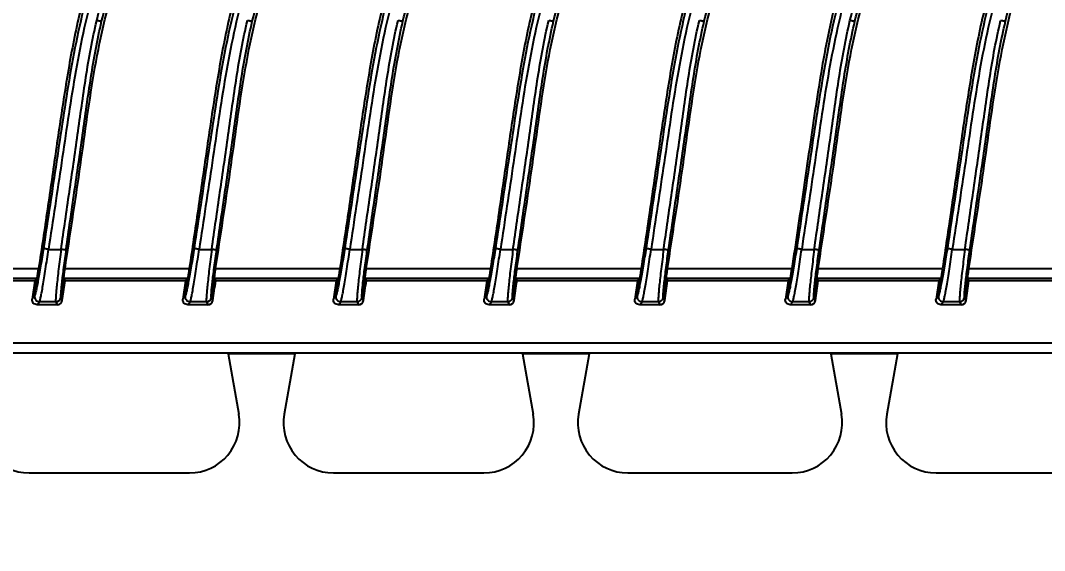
# Model space of a CAD drawing. Header units: millimetres. Extents: x 1205 to 2192, y -3369 to -2218.
# Drawn here: x 1807.4 to 1909.9, y -3177.8 to -3124.8 of the extents above; entities that cross this region are included whole.
import ezdxf

# ---------------------------------------------------------------- set-up
doc = ezdxf.new("R2010")
doc.units = ezdxf.units.MM
doc.header["$LTSCALE"] = 16.335
doc.header["$PDMODE"] = 3
doc.header["$PDSIZE"] = 0.3125
doc.linetypes.add('HIDDEN', pattern=[0.2, 0.1, -0.1])
doc.layers.get('0').update_dxf_attribs({"linetype": 'CONTINUOUS'})
doc.layers.get('Defpoints').update_dxf_attribs({"linetype": 'CONTINUOUS'})
doc.layers.add('DEFAULT_2', color=8, linetype='HIDDEN')
doc.layers.add('DIM', color=3, linetype='CONTINUOUS')
doc.styles.get("Standard").update_dxf_attribs({"font": 'txt', "width": 0.8})
doc.dimstyles.new('11', dxfattribs={"dimtxt": 10, "dimasz": 10, "dimexe": 0, "dimexo": 0, "dimgap": 0, "dimtad": 0, "dimzin": 0, "dimdsep": 46, "dimtxsty": 'Standard', "dimcen": 0, "dimclrd": 4, "dimclre": 4, "dimclrt": 6, "dimazin": 0, "dimtfac": 1, "dimtofl": 0, "dimtmove": 0, "dimatfit": 3, "dimfxl": 0, "dimtolj": 1, "dimtzin": 0, "dimarcsym": 0})

# ---------------------------------------------------------------- blocks, each defined once
blk = doc.blocks.new('*D209')
at = {"layer": 'Defpoints', "color": 0, "transparency": 16777216}
for p in [(1773.18, -3072.54), (2033.36, -3187.54), (2099.57, -3187.54)]:
    blk.add_point(p, dxfattribs=at)
at = {"layer": 'DIM', "color": 4, "lineweight": -2, "transparency": 16777216}
blk.add_line((2033.36, -3187.54), (2099.57, -3187.54), dxfattribs=at)
at = {"layer": 'DIM', "color": 6, "transparency": 16777216, "insert": (2109.17, -3187.54), "char_height": 6, "attachment_point": 5}
blk.add_mtext('\\A1;115.00', dxfattribs=at)
blk = doc.blocks.new('*D210')
at = {"layer": 'Defpoints', "color": 0, "transparency": 16777216}
for p in [(1773.18, -3072.54), (2039.18, -3232.54), (2099.57, -3232.54)]:
    blk.add_point(p, dxfattribs=at)
at = {"layer": 'DIM', "color": 4, "lineweight": -2, "transparency": 16777216}
blk.add_line((2039.18, -3232.54), (2099.57, -3232.54), dxfattribs=at)
at = {"layer": 'DIM', "color": 6, "transparency": 16777216, "insert": (2109.57, -3232.54), "char_height": 6, "attachment_point": 5}
blk.add_mtext('\\A1;160.00', dxfattribs=at)
blk = doc.blocks.new('*D212')
at = {"layer": 'Defpoints', "color": 0, "transparency": 16777216}
for p in [(1773.18, -3072.54), (2028.18, -3229.89), (2028.18, -3271.38)]:
    blk.add_point(p, dxfattribs=at)
at = {"layer": 'DIM', "color": 4, "lineweight": -2, "transparency": 16777216}
blk.add_line((2028.18, -3229.89), (2028.18, -3271.38), dxfattribs=at)
at = {"layer": 'DIM', "color": 6, "transparency": 16777216, "insert": (2028.18, -3282.58), "char_height": 6, "attachment_point": 5, "rotation": 90}
blk.add_mtext('\\A1;255.00', dxfattribs=at)
blk = doc.blocks.new('*D343')
at = {"layer": 'Defpoints', "color": 0, "transparency": 16777216}
for p in [(1773.18, -3041.54), (1883.18, -3232.54), (1883.18, -3269.13)]:
    blk.add_point(p, dxfattribs=at)
at = {"layer": 'DIM', "color": 4, "lineweight": -2, "transparency": 16777216}
blk.add_line((1883.18, -3232.54), (1883.18, -3269.13), dxfattribs=at)
at = {"layer": 'DIM', "color": 6, "transparency": 16777216, "insert": (1883.18, -3278.33), "char_height": 6, "attachment_point": 5, "rotation": 90}
blk.add_mtext('\\A1;110.00', dxfattribs=at)

msp = doc.modelspace()

# ---------------------------------------------------------------- linework, layer by layer
at = {"color": 7, "linetype": 'Continuous'}
for p, q in [((1810.243, -3147.682), (1811.503, -3147.682)), ((1825.318, -3147.682), (1826.578, -3147.682)), ((1840.393, -3147.682), (1841.653, -3147.682)), ((1855.468, -3147.682), (1856.728, -3147.682)), ((1870.543, -3147.682), (1871.803, -3147.682)), ((1885.618, -3147.682), (1886.878, -3147.682)), ((1900.693, -3147.682), (1901.953, -3147.682)), ((1796.824, -3149.594), (1809.257, -3149.594)), ((1809.114, -3150.548), (1809.251, -3149.632)), ((1811.899, -3149.594), (1824.332, -3149.594)), ((1826.974, -3149.594), (1839.407, -3149.594)), ((1842.049, -3149.594), (1854.482, -3149.594)), ((1857.124, -3149.594), (1869.557, -3149.594)), ((1872.199, -3149.594), (1884.632, -3149.594)), ((1884.489, -3150.548), (1884.626, -3149.632)), ((1887.274, -3149.594), (1899.707, -3149.594)), ((1902.349, -3149.594), (1914.782, -3149.594)), ((1809.073, -3150.598), (1796.709, -3150.598)), ((1808.88, -3150.832), (1796.832, -3150.832)), ((1809.073, -3150.598), (1808.88, -3150.832)), ((1811.757, -3150.547), (1811.47, -3152.485)), ((1811.616, -3152.79), (1811.907, -3150.832)), ((1811.757, -3150.547), (1811.907, -3150.832)), ((1824.148, -3150.598), (1811.784, -3150.598)), ((1823.955, -3150.832), (1811.907, -3150.832)), ((1824.189, -3150.548), (1823.955, -3150.832)), ((1826.832, -3150.547), (1826.545, -3152.485)), ((1826.832, -3150.547), (1826.982, -3150.832)), ((1839.223, -3150.598), (1826.859, -3150.598)), ((1839.03, -3150.832), (1826.982, -3150.832)), ((1839.264, -3150.548), (1839.03, -3150.832)), ((1841.907, -3150.547), (1841.62, -3152.485)), ((1841.907, -3150.547), (1842.057, -3150.832)), ((1854.298, -3150.598), (1841.934, -3150.598)), ((1854.105, -3150.832), (1842.057, -3150.832)), ((1854.339, -3150.548), (1854.105, -3150.832)), ((1856.982, -3150.547), (1856.695, -3152.485)), ((1856.982, -3150.547), (1857.132, -3150.832)), ((1869.373, -3150.598), (1857.009, -3150.598)), ((1869.18, -3150.832), (1857.132, -3150.832)), ((1869.414, -3150.548), (1869.18, -3150.832)), ((1872.057, -3150.547), (1871.77, -3152.485)), ((1872.057, -3150.547), (1872.207, -3150.832)), ((1884.448, -3150.598), (1872.084, -3150.598)), ((1884.255, -3150.832), (1872.207, -3150.832)), ((1884.448, -3150.598), (1884.255, -3150.832)), ((1887.132, -3150.547), (1886.845, -3152.485)), ((1887.132, -3150.547), (1887.282, -3150.832)), ((1899.523, -3150.598), (1887.159, -3150.598)), ((1899.33, -3150.832), (1887.282, -3150.832)), ((1899.564, -3150.548), (1899.33, -3150.832)), ((1902.207, -3150.547), (1901.92, -3152.485)), ((1902.207, -3150.547), (1902.357, -3150.832)), ((1914.598, -3150.598), (1902.234, -3150.598)), ((1914.405, -3150.832), (1902.357, -3150.832)), ((1808.847, -3152.338), (1808.61, -3152.643)), ((1809.106, -3153.219), (1809.343, -3152.914)), ((1811.12, -3153.219), (1809.106, -3153.219)), ((1810.974, -3152.914), (1809.343, -3152.914)), ((1810.974, -3152.914), (1811.12, -3153.219)), ((1811.616, -3152.79), (1811.47, -3152.485)), ((1823.922, -3152.338), (1823.685, -3152.643)), ((1824.181, -3153.219), (1824.418, -3152.914)), ((1826.195, -3153.219), (1824.181, -3153.219)), ((1826.049, -3152.914), (1824.418, -3152.914)), ((1826.049, -3152.914), (1826.195, -3153.219)), ((1826.691, -3152.79), (1826.545, -3152.485)), ((1838.997, -3152.338), (1838.76, -3152.643)), ((1839.256, -3153.219), (1839.493, -3152.914)), ((1841.27, -3153.219), (1839.256, -3153.219)), ((1841.124, -3152.914), (1839.493, -3152.914)), ((1841.124, -3152.914), (1841.27, -3153.219)), ((1841.766, -3152.79), (1841.62, -3152.485)), ((1854.072, -3152.338), (1853.835, -3152.643)), ((1854.331, -3153.219), (1854.568, -3152.914)), ((1856.345, -3153.219), (1854.331, -3153.219)), ((1856.199, -3152.914), (1854.568, -3152.914)), ((1856.199, -3152.914), (1856.345, -3153.219)), ((1856.841, -3152.79), (1856.695, -3152.485)), ((1869.147, -3152.338), (1868.91, -3152.643)), ((1869.406, -3153.219), (1869.643, -3152.914)), ((1871.42, -3153.219), (1869.406, -3153.219)), ((1871.274, -3152.914), (1869.643, -3152.914)), ((1871.274, -3152.914), (1871.42, -3153.219)), ((1871.916, -3152.79), (1871.77, -3152.485)), ((1884.222, -3152.338), (1883.985, -3152.643)), ((1884.481, -3153.219), (1884.718, -3152.914)), ((1886.495, -3153.219), (1884.481, -3153.219)), ((1886.349, -3152.914), (1884.718, -3152.914)), ((1886.349, -3152.914), (1886.495, -3153.219)), ((1886.991, -3152.79), (1886.845, -3152.485)), ((1899.297, -3152.338), (1899.06, -3152.643)), ((1899.556, -3153.219), (1899.793, -3152.914)), ((1901.57, -3153.219), (1899.556, -3153.219)), ((1901.424, -3152.914), (1899.793, -3152.914)), ((1901.424, -3152.914), (1901.57, -3153.219)), ((1902.066, -3152.79), (1901.92, -3152.485)), ((1742.833, -3157.043), (1919.713, -3157.043)), ((1919.688, -3158.047), (1742.858, -3158.047)), ((1834.897, -3158.134), (1828.225, -3158.134)), ((1828.225, -3158.134), (1829.289, -3164.171)), ((1834.897, -3158.134), (1833.832, -3164.171)), ((1864.357, -3158.134), (1857.685, -3158.134)), ((1857.685, -3158.134), (1858.75, -3164.171)), ((1864.357, -3158.134), (1863.293, -3164.171)), ((1895.204, -3158.134), (1888.532, -3158.134)), ((1888.532, -3158.134), (1889.597, -3164.171)), ((1895.204, -3158.134), (1894.14, -3164.171)), ((1808.296, -3170.039), (1824.365, -3170.039)), ((1838.756, -3170.039), (1853.826, -3170.039)), ((1868.217, -3170.039), (1884.673, -3170.039)), ((1899.064, -3170.039), (1915.717, -3170.039))]:
    msp.add_line(p, q, dxfattribs=at)
for centre, radius, start, end in [((1809.345, -3152.41), 0.503, 171.88436, 269.86134), ((1810.973, -3152.411), 0.503, 270.07859, 351.40932), ((1811.12, -3152.717), 0.502, 269.99967, 351.61211), ((1824.42, -3152.41), 0.503, 171.88432, 269.86133), ((1826.047, -3152.409), 0.503, 270.07026, 351.4021), ((1826.195, -3152.717), 0.502, 269.9939, 351.60618), ((1839.495, -3152.41), 0.503, 171.88432, 269.86133), ((1841.122, -3152.409), 0.503, 270.07026, 351.4021), ((1841.27, -3152.717), 0.502, 269.9939, 351.60618), ((1854.57, -3152.41), 0.503, 171.88432, 269.86133), ((1856.197, -3152.409), 0.503, 270.07026, 351.4021), ((1856.345, -3152.717), 0.502, 269.9939, 351.60618), ((1869.645, -3152.41), 0.503, 171.88432, 269.86133), ((1871.272, -3152.409), 0.503, 270.07026, 351.4021), ((1871.42, -3152.717), 0.502, 269.9939, 351.60618), ((1884.72, -3152.41), 0.503, 171.88436, 269.86134), ((1886.347, -3152.409), 0.503, 270.07025, 351.40209), ((1886.495, -3152.717), 0.502, 269.99951, 351.61531), ((1899.795, -3152.41), 0.503, 171.88432, 269.86133), ((1901.422, -3152.409), 0.503, 270.07026, 351.4021), ((1901.57, -3152.717), 0.502, 269.99997, 351.61575), ((1808.296, -3165.039), 5, 170, 270), ((1824.365, -3165.039), 5, 270, 10), ((1838.756, -3165.039), 5, 170, 270), ((1853.826, -3165.039), 5, 270, 10), ((1868.217, -3165.039), 5, 170, 270), ((1884.673, -3165.039), 5, 270, 10), ((1899.064, -3165.039), 5, 170, 270)]:
    msp.add_arc(centre, radius, start, end, dxfattribs=at)
for centre, major_axis, ratio, start_param, end_param in [((3456.111, -3396.615), (1649.642, 229.679), 0.9993382, 2.8549557, 2.8560553), ((3471.186, -3396.615), (1649.642, 229.679), 0.9993382, 2.8549557, 2.8560553), ((-3385.049, -2375.055), (-4145.301, 3254.93), 0.9991931, -2.6237227, -2.6233469), ((3486.261, -3396.615), (1649.642, 229.679), 0.9993382, 2.8549557, 2.8560553), ((-3369.974, -2375.055), (-4145.301, 3254.93), 0.9991931, -2.6237227, -2.6233469), ((3501.336, -3396.615), (1649.642, 229.679), 0.9993382, 2.8549557, 2.8560553), ((-3354.899, -2375.055), (-4145.301, 3254.93), 0.9991931, -2.6237227, -2.6233469), ((3516.411, -3396.615), (1649.642, 229.679), 0.9993382, 2.8549557, 2.8560553), ((-3339.824, -2375.055), (-4145.301, 3254.93), 0.9991931, -2.6237227, -2.6233469), ((3531.486, -3396.615), (1649.642, 229.679), 0.9993382, 2.8549557, 2.8560554), ((-3324.749, -2375.055), (-4145.301, 3254.93), 0.9991931, -2.6237227, -2.6233469), ((3546.561, -3396.615), (1649.642, 229.679), 0.9993382, 2.8549557, 2.8560553), ((-3309.674, -2375.055), (-4145.301, 3254.93), 0.9991931, -2.6237227, -2.6233469)]:
    msp.add_ellipse(centre, major_axis=major_axis, ratio=ratio, start_param=start_param, end_param=end_param, dxfattribs=at)
for points, knots in [([(1814.988, -3057.537), (1814.988, -3061.508), (1814.753, -3067.468), (1813.971, -3075.373), (1813.283, -3080.291), (1812.623, -3084.207), (1812.074, -3087.135), (1811.457, -3090.05), (1810.771, -3092.949), (1810.155, -3095.354), (1809.671, -3097.28), (1809.304, -3098.724), (1808.902, -3100.159), (1808.278, -3102.045), (1807.306, -3104.336), (1805.858, -3106.944), (1803.787, -3110.331), (1801.828, -3113.796), (1800.267, -3117.452), (1798.976, -3121.211), (1797.774, -3126.037), (1796.774, -3131.911), (1795.91, -3137.805), (1795.067, -3143.703), (1794.475, -3147.63), (1794.182, -3149.594)], [0, 0, 0, 0, 0.1249727, 0.1874711, 0.2499696, 0.2812203, 0.3124711, 0.3437228, 0.3749719, 0.4062197, 0.4218517, 0.4374851, 0.4531093, 0.468735, 0.500006, 0.5312536, 0.5625155, 0.6250021, 0.6562544, 0.6875136, 0.7500005, 0.8124995, 0.8749995, 0.9374997, 1, 1, 1, 1]), ([(1830.063, -3057.537), (1830.063, -3061.508), (1829.828, -3067.468), (1829.046, -3075.373), (1828.358, -3080.291), (1827.698, -3084.207), (1827.149, -3087.135), (1826.532, -3090.05), (1825.846, -3092.949), (1825.23, -3095.354), (1824.746, -3097.28), (1824.379, -3098.724), (1823.977, -3100.159), (1823.353, -3102.045), (1822.381, -3104.336), (1820.933, -3106.944), (1818.862, -3110.331), (1816.903, -3113.796), (1815.342, -3117.452), (1814.051, -3121.211), (1812.849, -3126.037), (1811.849, -3131.911), (1810.985, -3137.805), (1810.142, -3143.703), (1809.55, -3147.63), (1809.257, -3149.594)], [0, 0, 0, 0, 0.1249727, 0.1874711, 0.2499696, 0.2812203, 0.3124711, 0.3437228, 0.3749719, 0.4062197, 0.4218517, 0.4374851, 0.4531093, 0.468735, 0.500006, 0.5312536, 0.5625155, 0.6250021, 0.6562544, 0.6875136, 0.7500005, 0.8124995, 0.8749995, 0.9374997, 1, 1, 1, 1]), ([(1845.138, -3057.537), (1845.138, -3061.508), (1844.903, -3067.468), (1844.121, -3075.373), (1843.433, -3080.291), (1842.773, -3084.207), (1842.224, -3087.135), (1841.607, -3090.05), (1840.921, -3092.949), (1840.305, -3095.354), (1839.821, -3097.28), (1839.454, -3098.724), (1839.052, -3100.159), (1838.428, -3102.045), (1837.456, -3104.336), (1836.008, -3106.944), (1833.937, -3110.331), (1831.978, -3113.796), (1830.417, -3117.452), (1829.126, -3121.211), (1827.924, -3126.037), (1826.924, -3131.911), (1826.06, -3137.805), (1825.217, -3143.703), (1824.625, -3147.63), (1824.332, -3149.594)], [0, 0, 0, 0, 0.1249727, 0.1874711, 0.2499696, 0.2812203, 0.3124711, 0.3437228, 0.3749719, 0.4062197, 0.4218517, 0.4374851, 0.4531093, 0.468735, 0.500006, 0.5312536, 0.5625155, 0.6250021, 0.6562544, 0.6875136, 0.7500005, 0.8124995, 0.8749995, 0.9374997, 1, 1, 1, 1]), ([(1860.213, -3057.537), (1860.213, -3061.508), (1859.978, -3067.468), (1859.196, -3075.373), (1858.508, -3080.291), (1857.848, -3084.207), (1857.299, -3087.135), (1856.682, -3090.05), (1855.996, -3092.949), (1855.38, -3095.354), (1854.896, -3097.28), (1854.529, -3098.724), (1854.127, -3100.159), (1853.503, -3102.045), (1852.531, -3104.336), (1851.083, -3106.944), (1849.012, -3110.331), (1847.053, -3113.796), (1845.492, -3117.452), (1844.201, -3121.211), (1842.999, -3126.037), (1841.999, -3131.911), (1841.135, -3137.805), (1840.292, -3143.703), (1839.7, -3147.63), (1839.407, -3149.594)], [0, 0, 0, 0, 0.1249727, 0.1874711, 0.2499696, 0.2812203, 0.3124711, 0.3437228, 0.3749719, 0.4062197, 0.4218517, 0.4374851, 0.4531093, 0.468735, 0.500006, 0.5312536, 0.5625155, 0.6250021, 0.6562544, 0.6875136, 0.7500005, 0.8124995, 0.8749995, 0.9374997, 1, 1, 1, 1]), ([(1875.288, -3057.537), (1875.288, -3061.508), (1875.053, -3067.468), (1874.271, -3075.373), (1873.583, -3080.291), (1872.923, -3084.207), (1872.374, -3087.135), (1871.757, -3090.05), (1871.071, -3092.949), (1870.455, -3095.354), (1869.971, -3097.28), (1869.604, -3098.724), (1869.202, -3100.159), (1868.578, -3102.045), (1867.606, -3104.336), (1866.158, -3106.944), (1864.087, -3110.331), (1862.128, -3113.796), (1860.567, -3117.452), (1859.276, -3121.211), (1858.074, -3126.037), (1857.074, -3131.911), (1856.21, -3137.805), (1855.367, -3143.703), (1854.775, -3147.63), (1854.482, -3149.594)], [0, 0, 0, 0, 0.1249727, 0.1874711, 0.2499696, 0.2812203, 0.3124711, 0.3437228, 0.3749719, 0.4062197, 0.4218517, 0.4374851, 0.4531093, 0.468735, 0.500006, 0.5312536, 0.5625155, 0.6250021, 0.6562544, 0.6875136, 0.7500005, 0.8124995, 0.8749995, 0.9374997, 1, 1, 1, 1]), ([(1890.363, -3057.537), (1890.363, -3061.508), (1890.128, -3067.468), (1889.346, -3075.373), (1888.658, -3080.291), (1887.998, -3084.207), (1887.449, -3087.135), (1886.832, -3090.05), (1886.146, -3092.949), (1885.53, -3095.354), (1885.046, -3097.28), (1884.679, -3098.724), (1884.277, -3100.159), (1883.653, -3102.045), (1882.681, -3104.336), (1881.233, -3106.944), (1879.162, -3110.331), (1877.203, -3113.796), (1875.642, -3117.452), (1874.351, -3121.211), (1873.149, -3126.037), (1872.149, -3131.911), (1871.285, -3137.805), (1870.442, -3143.703), (1869.85, -3147.63), (1869.557, -3149.594)], [0, 0, 0, 0, 0.1249727, 0.1874711, 0.2499696, 0.2812203, 0.3124711, 0.3437228, 0.3749719, 0.4062197, 0.4218517, 0.4374851, 0.4531093, 0.468735, 0.500006, 0.5312536, 0.5625155, 0.6250021, 0.6562544, 0.6875136, 0.7500005, 0.8124995, 0.8749995, 0.9374997, 1, 1, 1, 1]), ([(1920.513, -3057.537), (1920.513, -3061.508), (1920.278, -3067.468), (1919.496, -3075.373), (1918.808, -3080.291), (1918.148, -3084.207), (1917.599, -3087.135), (1916.982, -3090.05), (1916.296, -3092.949), (1915.68, -3095.354), (1915.196, -3097.28), (1914.829, -3098.724), (1914.427, -3100.159), (1913.803, -3102.045), (1912.831, -3104.336), (1911.383, -3106.944), (1909.312, -3110.331), (1907.353, -3113.796), (1905.792, -3117.452), (1904.501, -3121.211), (1903.299, -3126.037), (1902.299, -3131.911), (1901.435, -3137.805), (1900.592, -3143.703), (1900, -3147.63), (1899.707, -3149.594)], [0, 0, 0, 0, 0.1249727, 0.1874711, 0.2499696, 0.2812203, 0.3124711, 0.3437228, 0.3749719, 0.4062197, 0.4218517, 0.4374851, 0.4531093, 0.468735, 0.500006, 0.5312536, 0.5625155, 0.6250021, 0.6562544, 0.6875136, 0.7500005, 0.8124995, 0.8749995, 0.9374997, 1, 1, 1, 1]), ([(1901.718, -3090.83), (1901.428, -3092.083), (1900.951, -3093.953), (1900.333, -3096.451), (1899.879, -3098.328), (1899.368, -3100.189), (1898.734, -3102.014), (1897.97, -3103.789), (1896.815, -3106.092), (1895.153, -3108.849), (1893.172, -3112.161), (1891.44, -3115.618), (1890.064, -3119.23), (1888.977, -3122.937), (1888.135, -3126.706), (1887.46, -3130.506), (1886.673, -3135.592), (1885.775, -3141.961), (1885.012, -3147.05), (1884.632, -3149.594)], [0, 0, 0, 0, 0.0624794, 0.0937445, 0.1250204, 0.156258, 0.1874897, 0.2187706, 0.2500636, 0.3125498, 0.3750653, 0.4375442, 0.50006, 0.5625629, 0.6250543, 0.6875504, 0.7500402, 0.8750202, 1, 1, 1, 1]), ([(1815.077, -3124.782), (1815.632, -3122.45), (1816.678, -3118.984), (1818.587, -3114.54), (1820.363, -3111.319), (1821.99, -3108.701), (1823.232, -3106.567), (1824.086, -3104.939), (1824.81, -3103.262), (1825.586, -3100.965), (1826.049, -3099.208), (1826.365, -3098.038)], [0, 0, 0, 0, 0.2465546, 0.3708019, 0.4968847, 0.6243297, 0.6878163, 0.7507892, 0.8132214, 0.8754329, 1, 1, 1, 1]), ([(1890.452, -3124.782), (1891.007, -3122.45), (1892.053, -3118.984), (1893.962, -3114.54), (1895.738, -3111.319), (1897.365, -3108.701), (1898.607, -3106.567), (1899.461, -3104.939), (1900.185, -3103.262), (1900.961, -3100.965), (1901.424, -3099.208), (1901.74, -3098.038)], [0, 0, 0, 0, 0.2465546, 0.3708019, 0.4968847, 0.6243297, 0.6878163, 0.7507892, 0.8132214, 0.8754329, 1, 1, 1, 1]), ([(1811.899, -3149.594), (1812.14, -3147.971), (1812.633, -3144.726), (1813.368, -3139.858), (1814.036, -3134.979), (1814.991, -3128.487), (1816.399, -3122.04), (1818.798, -3115.912), (1820.327, -3112.996), (1821.166, -3111.584)], [0, 0, 0, 0, 0.1249704, 0.2499394, 0.3749078, 0.4998772, 0.7498259, 0.874926, 1, 1, 1, 1]), ([(1815.565, -3124.851), (1816.121, -3122.517), (1817.17, -3119.052), (1819.09, -3114.611), (1820.274, -3112.481), (1820.898, -3111.425)], [0, 0, 0, 0, 0.4964704, 0.7461812, 1, 1, 1, 1]), ([(1826.974, -3149.594), (1827.215, -3147.971), (1827.708, -3144.726), (1828.444, -3139.857), (1829.112, -3134.979), (1830.064, -3128.486), (1831.474, -3122.04), (1833.873, -3115.912), (1835.402, -3112.995), (1836.241, -3111.584)], [0, 0, 0, 0, 0.1249708, 0.249941, 0.3749131, 0.4998831, 0.7498291, 0.8749274, 1, 1, 1, 1]), ([(1830.64, -3124.851), (1831.196, -3122.517), (1832.245, -3119.052), (1834.165, -3114.611), (1835.349, -3112.481), (1835.973, -3111.425)], [0, 0, 0, 0, 0.4964706, 0.7461813, 1, 1, 1, 1]), ([(1842.049, -3149.594), (1842.29, -3147.971), (1842.783, -3144.726), (1843.519, -3139.857), (1844.187, -3134.979), (1845.139, -3128.486), (1846.549, -3122.04), (1848.948, -3115.912), (1850.477, -3112.995), (1851.316, -3111.584)], [0, 0, 0, 0, 0.1249708, 0.249941, 0.3749131, 0.4998831, 0.7498291, 0.8749274, 1, 1, 1, 1]), ([(1845.715, -3124.851), (1846.271, -3122.517), (1847.32, -3119.052), (1849.24, -3114.611), (1850.424, -3112.481), (1851.048, -3111.425)], [0, 0, 0, 0, 0.4964706, 0.7461813, 1, 1, 1, 1]), ([(1857.124, -3149.594), (1857.365, -3147.971), (1857.858, -3144.726), (1858.594, -3139.857), (1859.262, -3134.979), (1860.214, -3128.486), (1861.624, -3122.04), (1864.023, -3115.912), (1865.552, -3112.995), (1866.391, -3111.584)], [0, 0, 0, 0, 0.1249708, 0.249941, 0.3749131, 0.4998831, 0.7498291, 0.8749274, 1, 1, 1, 1]), ([(1860.79, -3124.851), (1861.346, -3122.517), (1862.395, -3119.052), (1864.315, -3114.611), (1865.499, -3112.481), (1866.123, -3111.425)], [0, 0, 0, 0, 0.4964706, 0.7461813, 1, 1, 1, 1]), ([(1872.199, -3149.594), (1872.44, -3147.971), (1872.933, -3144.726), (1873.669, -3139.857), (1874.337, -3134.979), (1875.289, -3128.486), (1876.699, -3122.04), (1879.098, -3115.912), (1880.627, -3112.995), (1881.466, -3111.584)], [0, 0, 0, 0, 0.1249708, 0.249941, 0.3749131, 0.4998831, 0.7498291, 0.8749274, 1, 1, 1, 1]), ([(1875.865, -3124.851), (1876.421, -3122.517), (1877.47, -3119.052), (1879.39, -3114.611), (1880.574, -3112.481), (1881.198, -3111.425)], [0, 0, 0, 0, 0.4964706, 0.7461813, 1, 1, 1, 1]), ([(1887.274, -3149.594), (1887.515, -3147.971), (1888.008, -3144.726), (1888.744, -3139.857), (1889.412, -3134.979), (1890.364, -3128.486), (1891.774, -3122.04), (1894.173, -3115.912), (1895.702, -3112.995), (1896.541, -3111.584)], [0, 0, 0, 0, 0.1249708, 0.249941, 0.3749131, 0.4998831, 0.7498291, 0.8749274, 1, 1, 1, 1]), ([(1890.94, -3124.851), (1891.496, -3122.517), (1892.545, -3119.052), (1894.465, -3114.611), (1895.649, -3112.481), (1896.273, -3111.425)], [0, 0, 0, 0, 0.4964704, 0.7461812, 1, 1, 1, 1]), ([(1902.349, -3149.594), (1902.59, -3147.971), (1903.083, -3144.726), (1903.819, -3139.857), (1904.487, -3134.979), (1905.439, -3128.486), (1906.849, -3122.04), (1909.248, -3115.912), (1910.777, -3112.995), (1911.616, -3111.584)], [0, 0, 0, 0, 0.1249708, 0.249941, 0.3749131, 0.4998831, 0.7498291, 0.8749274, 1, 1, 1, 1]), ([(1906.015, -3124.851), (1906.571, -3122.517), (1907.62, -3119.052), (1909.54, -3114.611), (1910.724, -3112.481), (1911.348, -3111.425)], [0, 0, 0, 0, 0.4964706, 0.7461813, 1, 1, 1, 1]), ([(1817.554, -3113.37), (1816.183, -3115.988), (1814.595, -3120.167), (1813.184, -3125.894), (1812.374, -3130.227), (1811.695, -3134.564), (1810.835, -3140.336), (1810.19, -3144.662), (1809.746, -3147.542)], [0, 0, 0, 0, 0.2518315, 0.3776274, 0.5026601, 0.6273089, 0.7517041, 1, 1, 1, 1]), ([(1818.016, -3113.652), (1817.331, -3114.947), (1816.116, -3117.621), (1814.259, -3123.181), (1812.793, -3130.359), (1811.565, -3139.03), (1810.676, -3144.798), (1810.243, -3147.682)], [0, 0, 0, 0, 0.1253409, 0.2506106, 0.5007287, 0.7505503, 1, 1, 1, 1]), ([(1832.655, -3113.32), (1831.278, -3115.941), (1829.683, -3120.126), (1828.266, -3125.863), (1827.453, -3130.202), (1826.773, -3134.545), (1825.911, -3140.326), (1825.266, -3144.658), (1824.821, -3147.542)], [0, 0, 0, 0, 0.2519213, 0.3777262, 0.5027324, 0.627362, 0.7517407, 1, 1, 1, 1]), ([(1833.117, -3113.603), (1831.743, -3116.191), (1829.631, -3121.711), (1827.873, -3130.329), (1826.641, -3139.016), (1825.752, -3144.794), (1825.318, -3147.682)], [0, 0, 0, 0, 0.2503636, 0.5005625, 0.7504678, 1, 1, 1, 1]), ([(1847.73, -3113.32), (1846.353, -3115.941), (1844.758, -3120.126), (1843.341, -3125.863), (1842.528, -3130.202), (1841.848, -3134.545), (1840.986, -3140.326), (1840.341, -3144.658), (1839.896, -3147.542)], [0, 0, 0, 0, 0.2519213, 0.3777262, 0.5027324, 0.627362, 0.7517407, 1, 1, 1, 1]), ([(1848.192, -3113.603), (1846.818, -3116.191), (1844.706, -3121.711), (1842.948, -3130.329), (1841.716, -3139.016), (1840.827, -3144.794), (1840.393, -3147.682)], [0, 0, 0, 0, 0.2503636, 0.5005625, 0.7504678, 1, 1, 1, 1]), ([(1862.805, -3113.32), (1861.428, -3115.941), (1859.833, -3120.126), (1858.416, -3125.863), (1857.603, -3130.202), (1856.923, -3134.545), (1856.061, -3140.326), (1855.416, -3144.658), (1854.971, -3147.542)], [0, 0, 0, 0, 0.2519213, 0.3777262, 0.5027324, 0.627362, 0.7517407, 1, 1, 1, 1]), ([(1863.267, -3113.603), (1861.893, -3116.191), (1859.781, -3121.711), (1858.023, -3130.329), (1856.791, -3139.016), (1855.902, -3144.794), (1855.468, -3147.682)], [0, 0, 0, 0, 0.2503636, 0.5005625, 0.7504678, 1, 1, 1, 1]), ([(1877.88, -3113.32), (1876.503, -3115.941), (1874.908, -3120.126), (1873.491, -3125.863), (1872.678, -3130.202), (1871.998, -3134.545), (1871.136, -3140.326), (1870.491, -3144.658), (1870.046, -3147.542)], [0, 0, 0, 0, 0.2519213, 0.3777262, 0.5027324, 0.627362, 0.7517407, 1, 1, 1, 1]), ([(1878.342, -3113.603), (1876.968, -3116.191), (1874.856, -3121.711), (1873.098, -3130.329), (1871.866, -3139.016), (1870.977, -3144.794), (1870.543, -3147.682)], [0, 0, 0, 0, 0.2503636, 0.5005625, 0.7504678, 1, 1, 1, 1]), ([(1892.929, -3113.37), (1891.558, -3115.988), (1889.97, -3120.167), (1888.559, -3125.894), (1887.749, -3130.227), (1887.07, -3134.564), (1886.21, -3140.336), (1885.565, -3144.662), (1885.121, -3147.542)], [0, 0, 0, 0, 0.2518315, 0.3776274, 0.5026601, 0.6273089, 0.7517041, 1, 1, 1, 1]), ([(1893.391, -3113.652), (1892.706, -3114.947), (1891.491, -3117.621), (1889.634, -3123.181), (1888.168, -3130.359), (1886.94, -3139.03), (1886.051, -3144.798), (1885.618, -3147.682)], [0, 0, 0, 0, 0.1253409, 0.2506106, 0.5007287, 0.7505503, 1, 1, 1, 1]), ([(1908.03, -3113.32), (1906.653, -3115.941), (1905.058, -3120.126), (1903.641, -3125.863), (1902.828, -3130.202), (1902.148, -3134.545), (1901.286, -3140.326), (1900.641, -3144.658), (1900.196, -3147.542)], [0, 0, 0, 0, 0.2519213, 0.3777262, 0.5027324, 0.627362, 0.7517407, 1, 1, 1, 1]), ([(1908.492, -3113.603), (1907.118, -3116.191), (1905.006, -3121.711), (1903.248, -3130.329), (1902.016, -3139.016), (1901.127, -3144.794), (1900.693, -3147.682)], [0, 0, 0, 0, 0.2503636, 0.5005625, 0.7504678, 1, 1, 1, 1]), ([(1811.503, -3147.682), (1811.777, -3145.769), (1812.33, -3141.943), (1813.173, -3136.203), (1813.949, -3130.461), (1814.631, -3126.655), (1815.077, -3124.782)], [0, 0, 0, 0, 0.2500244, 0.5003016, 0.7507581, 1, 1, 1, 1]), ([(1811.999, -3147.69), (1812.274, -3145.779), (1812.827, -3141.956), (1813.669, -3136.223), (1814.444, -3130.499), (1815.122, -3126.711), (1815.565, -3124.851)], [0, 0, 0, 0, 0.2504891, 0.5012949, 0.751825, 1, 1, 1, 1]), ([(1815.565, -3124.851), (1815.562, -3124.855), (1815.545, -3124.857), (1815.496, -3124.859), (1815.393, -3124.846), (1815.247, -3124.82), (1815.135, -3124.796), (1815.077, -3124.782)], [0, 0, 0, 0, 0.0295096, 0.091041, 0.3107391, 0.6390645, 1, 1, 1, 1]), ([(1826.578, -3147.682), (1826.852, -3145.769), (1827.405, -3141.943), (1828.248, -3136.203), (1829.024, -3130.461), (1829.706, -3126.655), (1830.152, -3124.782)], [0, 0, 0, 0, 0.2500244, 0.5003016, 0.7507581, 1, 1, 1, 1]), ([(1827.074, -3147.69), (1827.349, -3145.779), (1827.902, -3141.956), (1828.744, -3136.223), (1829.519, -3130.499), (1830.197, -3126.711), (1830.64, -3124.851)], [0, 0, 0, 0, 0.2504891, 0.501295, 0.7518251, 1, 1, 1, 1]), ([(1830.64, -3124.851), (1830.637, -3124.855), (1830.62, -3124.857), (1830.571, -3124.859), (1830.468, -3124.846), (1830.322, -3124.82), (1830.21, -3124.796), (1830.152, -3124.782)], [0, 0, 0, 0, 0.0295096, 0.091041, 0.3107391, 0.6390645, 1, 1, 1, 1]), ([(1841.653, -3147.682), (1841.927, -3145.769), (1842.48, -3141.943), (1843.323, -3136.203), (1844.099, -3130.461), (1844.781, -3126.655), (1845.227, -3124.782)], [0, 0, 0, 0, 0.2500244, 0.5003016, 0.7507581, 1, 1, 1, 1]), ([(1842.149, -3147.69), (1842.424, -3145.779), (1842.977, -3141.956), (1843.819, -3136.223), (1844.594, -3130.499), (1845.272, -3126.711), (1845.715, -3124.851)], [0, 0, 0, 0, 0.2504891, 0.501295, 0.7518251, 1, 1, 1, 1]), ([(1845.715, -3124.851), (1845.712, -3124.855), (1845.695, -3124.857), (1845.646, -3124.859), (1845.543, -3124.846), (1845.397, -3124.82), (1845.285, -3124.796), (1845.227, -3124.782)], [0, 0, 0, 0, 0.0295096, 0.091041, 0.3107391, 0.6390645, 1, 1, 1, 1]), ([(1856.728, -3147.682), (1857.002, -3145.769), (1857.555, -3141.943), (1858.398, -3136.203), (1859.174, -3130.461), (1859.856, -3126.655), (1860.302, -3124.782)], [0, 0, 0, 0, 0.2500244, 0.5003016, 0.7507581, 1, 1, 1, 1]), ([(1857.224, -3147.69), (1857.499, -3145.779), (1858.052, -3141.956), (1858.894, -3136.223), (1859.669, -3130.499), (1860.347, -3126.711), (1860.79, -3124.851)], [0, 0, 0, 0, 0.2504891, 0.501295, 0.7518251, 1, 1, 1, 1]), ([(1860.79, -3124.851), (1860.787, -3124.855), (1860.77, -3124.857), (1860.721, -3124.859), (1860.618, -3124.846), (1860.472, -3124.82), (1860.36, -3124.796), (1860.302, -3124.782)], [0, 0, 0, 0, 0.0295096, 0.091041, 0.3107391, 0.6390645, 1, 1, 1, 1]), ([(1871.803, -3147.682), (1872.077, -3145.769), (1872.63, -3141.943), (1873.473, -3136.203), (1874.249, -3130.461), (1874.931, -3126.655), (1875.377, -3124.782)], [0, 0, 0, 0, 0.2500244, 0.5003016, 0.7507581, 1, 1, 1, 1]), ([(1872.299, -3147.69), (1872.574, -3145.779), (1873.127, -3141.956), (1873.969, -3136.223), (1874.744, -3130.499), (1875.422, -3126.711), (1875.865, -3124.851)], [0, 0, 0, 0, 0.2504891, 0.501295, 0.7518251, 1, 1, 1, 1]), ([(1875.865, -3124.851), (1875.862, -3124.855), (1875.845, -3124.857), (1875.796, -3124.859), (1875.693, -3124.846), (1875.547, -3124.82), (1875.435, -3124.796), (1875.377, -3124.782)], [0, 0, 0, 0, 0.0295096, 0.091041, 0.3107391, 0.6390645, 1, 1, 1, 1]), ([(1886.878, -3147.682), (1887.152, -3145.769), (1887.705, -3141.943), (1888.548, -3136.203), (1889.324, -3130.461), (1890.006, -3126.655), (1890.452, -3124.782)], [0, 0, 0, 0, 0.2500244, 0.5003016, 0.7507581, 1, 1, 1, 1]), ([(1887.374, -3147.69), (1887.649, -3145.779), (1888.202, -3141.956), (1889.044, -3136.223), (1889.819, -3130.499), (1890.497, -3126.711), (1890.94, -3124.851)], [0, 0, 0, 0, 0.2504891, 0.5012949, 0.751825, 1, 1, 1, 1]), ([(1890.94, -3124.851), (1890.937, -3124.855), (1890.92, -3124.857), (1890.871, -3124.859), (1890.768, -3124.846), (1890.622, -3124.82), (1890.51, -3124.796), (1890.452, -3124.782)], [0, 0, 0, 0, 0.0295096, 0.091041, 0.3107391, 0.6390645, 1, 1, 1, 1]), ([(1901.953, -3147.682), (1902.227, -3145.769), (1902.78, -3141.943), (1903.623, -3136.203), (1904.399, -3130.461), (1905.081, -3126.655), (1905.527, -3124.782)], [0, 0, 0, 0, 0.2500244, 0.5003016, 0.7507581, 1, 1, 1, 1]), ([(1902.449, -3147.69), (1902.724, -3145.779), (1903.277, -3141.956), (1904.119, -3136.223), (1904.894, -3130.499), (1905.572, -3126.711), (1906.015, -3124.851)], [0, 0, 0, 0, 0.2504891, 0.501295, 0.7518251, 1, 1, 1, 1]), ([(1906.015, -3124.851), (1906.012, -3124.855), (1905.995, -3124.857), (1905.946, -3124.859), (1905.843, -3124.846), (1905.697, -3124.82), (1905.585, -3124.796), (1905.527, -3124.782)], [0, 0, 0, 0, 0.0295096, 0.091041, 0.3107391, 0.6390645, 1, 1, 1, 1]), ([(1809.746, -3147.542), (1809.653, -3148.144), (1809.514, -3149.015), (1809.324, -3150.119), (1809.198, -3150.82), (1809.085, -3151.401), (1808.993, -3151.85), (1808.915, -3152.144), (1808.876, -3152.296), (1808.847, -3152.338)], [0, 0, 0, 0, 0.3743729, 0.5415985, 0.6887128, 0.8113808, 0.9057854, 0.9689747, 1, 1, 1, 1]), ([(1809.343, -3152.914), (1809.355, -3152.898), (1809.373, -3152.847), (1809.402, -3152.75), (1809.437, -3152.608), (1809.497, -3152.337), (1809.581, -3151.898), (1809.694, -3151.262), (1809.821, -3150.497), (1810.01, -3149.289), (1810.15, -3148.339), (1810.243, -3147.682)], [0, 0, 0, 0, 0.0109125, 0.0301667, 0.0576379, 0.093108, 0.1870547, 0.310003, 0.4578128, 0.6249432, 1, 1, 1, 1]), ([(1810.243, -3147.682), (1810.181, -3147.672), (1810.064, -3147.651), (1809.912, -3147.617), (1809.808, -3147.584), (1809.761, -3147.56), (1809.747, -3147.547), (1809.746, -3147.542)], [0, 0, 0, 0, 0.3556576, 0.6821043, 0.9032728, 0.9669635, 1, 1, 1, 1]), ([(1811.503, -3147.682), (1811.416, -3148.338), (1811.296, -3149.287), (1811.156, -3150.495), (1811.074, -3151.261), (1811.013, -3151.897), (1810.978, -3152.336), (1810.964, -3152.608), (1810.959, -3152.749), (1810.963, -3152.846), (1810.967, -3152.898), (1810.974, -3152.914)], [0, 0, 0, 0, 0.3772271, 0.545181, 0.6934091, 0.8161896, 0.9094581, 0.9444198, 0.9712824, 0.9898403, 1, 1, 1, 1]), ([(1812, -3147.69), (1811.913, -3148.291), (1811.793, -3149.162), (1811.653, -3150.269), (1811.57, -3150.97), (1811.51, -3151.552), (1811.475, -3151.955), (1811.46, -3152.204), (1811.456, -3152.334), (1811.459, -3152.423), (1811.464, -3152.471), (1811.47, -3152.486)], [0, 0, 0, 0, 0.3774201, 0.5457509, 0.6933968, 0.8158008, 0.9091903, 0.9442149, 0.9711117, 0.9897173, 1, 1, 1, 1]), ([(1812, -3147.69), (1811.993, -3147.704), (1811.928, -3147.71), (1811.831, -3147.715), (1811.674, -3147.703), (1811.562, -3147.69), (1811.503, -3147.682)], [0, 0, 0, 0, 0.0910449, 0.315017, 0.6435536, 1, 1, 1, 1]), ([(1824.821, -3147.542), (1824.728, -3148.144), (1824.589, -3149.015), (1824.399, -3150.12), (1824.273, -3150.82), (1824.16, -3151.401), (1824.068, -3151.85), (1823.99, -3152.144), (1823.951, -3152.296), (1823.922, -3152.338)], [0, 0, 0, 0, 0.3743811, 0.5416097, 0.6887257, 0.8113944, 0.9057983, 0.9689823, 1, 1, 1, 1]), ([(1824.418, -3152.914), (1824.43, -3152.898), (1824.448, -3152.847), (1824.477, -3152.75), (1824.512, -3152.608), (1824.572, -3152.337), (1824.656, -3151.898), (1824.769, -3151.262), (1824.896, -3150.497), (1825.085, -3149.289), (1825.225, -3148.339), (1825.318, -3147.682)], [0, 0, 0, 0, 0.0109125, 0.0301667, 0.0576379, 0.093108, 0.1870547, 0.310003, 0.4578127, 0.6249431, 1, 1, 1, 1]), ([(1825.318, -3147.682), (1825.256, -3147.672), (1825.139, -3147.651), (1824.987, -3147.617), (1824.883, -3147.584), (1824.836, -3147.56), (1824.822, -3147.547), (1824.821, -3147.542)], [0, 0, 0, 0, 0.3556673, 0.6820956, 0.9032634, 0.9669606, 1, 1, 1, 1]), ([(1826.578, -3147.682), (1826.491, -3148.338), (1826.371, -3149.288), (1826.231, -3150.497), (1826.149, -3151.263), (1826.088, -3151.899), (1826.053, -3152.338), (1826.039, -3152.609), (1826.034, -3152.75), (1826.038, -3152.846), (1826.042, -3152.898), (1826.049, -3152.914)], [0, 0, 0, 0, 0.3774367, 0.5454516, 0.6937393, 0.8164974, 0.909666, 0.9445664, 0.9713695, 0.9898764, 1, 1, 1, 1]), ([(1826.545, -3152.485), (1826.539, -3152.468), (1826.534, -3152.42), (1826.53, -3152.273), (1826.547, -3151.992), (1826.585, -3151.546), (1826.646, -3150.964), (1826.729, -3150.263), (1826.869, -3149.158), (1826.989, -3148.29), (1827.075, -3147.69)], [0, 0, 0, 0, 0.0109175, 0.0297056, 0.0916635, 0.1853602, 0.3079036, 0.4554172, 0.6234403, 1, 1, 1, 1]), ([(1827.075, -3147.69), (1827.068, -3147.704), (1827.003, -3147.71), (1826.906, -3147.715), (1826.749, -3147.703), (1826.637, -3147.69), (1826.578, -3147.682)], [0, 0, 0, 0, 0.0910449, 0.315017, 0.6435536, 1, 1, 1, 1]), ([(1839.896, -3147.542), (1839.803, -3148.144), (1839.664, -3149.015), (1839.474, -3150.12), (1839.348, -3150.82), (1839.235, -3151.401), (1839.143, -3151.85), (1839.065, -3152.144), (1839.026, -3152.296), (1838.997, -3152.338)], [0, 0, 0, 0, 0.3743811, 0.5416097, 0.6887257, 0.8113944, 0.9057983, 0.9689823, 1, 1, 1, 1]), ([(1839.493, -3152.914), (1839.505, -3152.898), (1839.523, -3152.847), (1839.552, -3152.75), (1839.587, -3152.608), (1839.647, -3152.337), (1839.731, -3151.898), (1839.844, -3151.262), (1839.971, -3150.497), (1840.16, -3149.289), (1840.3, -3148.339), (1840.393, -3147.682)], [0, 0, 0, 0, 0.0109125, 0.0301667, 0.0576379, 0.093108, 0.1870547, 0.310003, 0.4578127, 0.6249431, 1, 1, 1, 1]), ([(1840.393, -3147.682), (1840.331, -3147.672), (1840.214, -3147.651), (1840.062, -3147.617), (1839.958, -3147.584), (1839.911, -3147.56), (1839.897, -3147.547), (1839.896, -3147.542)], [0, 0, 0, 0, 0.3556673, 0.6820956, 0.9032634, 0.9669606, 1, 1, 1, 1]), ([(1841.653, -3147.682), (1841.566, -3148.338), (1841.446, -3149.288), (1841.306, -3150.497), (1841.224, -3151.263), (1841.163, -3151.899), (1841.128, -3152.338), (1841.114, -3152.609), (1841.109, -3152.75), (1841.113, -3152.846), (1841.117, -3152.898), (1841.124, -3152.914)], [0, 0, 0, 0, 0.3774367, 0.5454516, 0.6937393, 0.8164974, 0.909666, 0.9445664, 0.9713695, 0.9898764, 1, 1, 1, 1]), ([(1841.62, -3152.485), (1841.614, -3152.468), (1841.609, -3152.42), (1841.605, -3152.273), (1841.622, -3151.992), (1841.66, -3151.546), (1841.721, -3150.964), (1841.804, -3150.263), (1841.944, -3149.158), (1842.064, -3148.29), (1842.15, -3147.69)], [0, 0, 0, 0, 0.0109175, 0.0297056, 0.0916635, 0.1853602, 0.3079036, 0.4554172, 0.6234403, 1, 1, 1, 1]), ([(1842.15, -3147.69), (1842.143, -3147.704), (1842.078, -3147.71), (1841.981, -3147.715), (1841.824, -3147.703), (1841.712, -3147.69), (1841.653, -3147.682)], [0, 0, 0, 0, 0.0910449, 0.315017, 0.6435536, 1, 1, 1, 1]), ([(1854.971, -3147.542), (1854.878, -3148.144), (1854.739, -3149.015), (1854.549, -3150.12), (1854.423, -3150.82), (1854.31, -3151.401), (1854.218, -3151.85), (1854.14, -3152.144), (1854.101, -3152.296), (1854.072, -3152.338)], [0, 0, 0, 0, 0.3743811, 0.5416097, 0.6887257, 0.8113944, 0.9057983, 0.9689823, 1, 1, 1, 1]), ([(1854.568, -3152.914), (1854.58, -3152.898), (1854.598, -3152.847), (1854.627, -3152.75), (1854.662, -3152.608), (1854.722, -3152.337), (1854.806, -3151.898), (1854.919, -3151.262), (1855.046, -3150.497), (1855.235, -3149.289), (1855.375, -3148.339), (1855.468, -3147.682)], [0, 0, 0, 0, 0.0109125, 0.0301667, 0.0576379, 0.093108, 0.1870547, 0.310003, 0.4578127, 0.6249431, 1, 1, 1, 1]), ([(1855.468, -3147.682), (1855.406, -3147.672), (1855.289, -3147.651), (1855.137, -3147.617), (1855.033, -3147.584), (1854.986, -3147.56), (1854.972, -3147.547), (1854.971, -3147.542)], [0, 0, 0, 0, 0.3556673, 0.6820956, 0.9032634, 0.9669606, 1, 1, 1, 1]), ([(1856.728, -3147.682), (1856.641, -3148.338), (1856.521, -3149.288), (1856.381, -3150.497), (1856.299, -3151.263), (1856.238, -3151.899), (1856.203, -3152.338), (1856.189, -3152.609), (1856.184, -3152.75), (1856.188, -3152.846), (1856.192, -3152.898), (1856.199, -3152.914)], [0, 0, 0, 0, 0.3774367, 0.5454516, 0.6937393, 0.8164974, 0.909666, 0.9445664, 0.9713695, 0.9898764, 1, 1, 1, 1]), ([(1856.695, -3152.485), (1856.689, -3152.468), (1856.684, -3152.42), (1856.68, -3152.273), (1856.697, -3151.992), (1856.735, -3151.546), (1856.796, -3150.964), (1856.879, -3150.263), (1857.019, -3149.158), (1857.139, -3148.29), (1857.225, -3147.69)], [0, 0, 0, 0, 0.0109175, 0.0297056, 0.0916635, 0.1853602, 0.3079036, 0.4554172, 0.6234403, 1, 1, 1, 1]), ([(1857.225, -3147.69), (1857.218, -3147.704), (1857.153, -3147.71), (1857.056, -3147.715), (1856.899, -3147.703), (1856.787, -3147.69), (1856.728, -3147.682)], [0, 0, 0, 0, 0.0910449, 0.315017, 0.6435536, 1, 1, 1, 1]), ([(1870.046, -3147.542), (1869.953, -3148.144), (1869.814, -3149.015), (1869.624, -3150.12), (1869.498, -3150.82), (1869.385, -3151.401), (1869.293, -3151.85), (1869.215, -3152.144), (1869.176, -3152.296), (1869.147, -3152.338)], [0, 0, 0, 0, 0.3743811, 0.5416097, 0.6887257, 0.8113944, 0.9057983, 0.9689823, 1, 1, 1, 1]), ([(1869.643, -3152.914), (1869.655, -3152.898), (1869.673, -3152.847), (1869.702, -3152.75), (1869.737, -3152.608), (1869.797, -3152.337), (1869.881, -3151.898), (1869.994, -3151.262), (1870.121, -3150.497), (1870.31, -3149.289), (1870.45, -3148.339), (1870.543, -3147.682)], [0, 0, 0, 0, 0.0109125, 0.0301667, 0.0576379, 0.093108, 0.1870547, 0.310003, 0.4578127, 0.6249431, 1, 1, 1, 1]), ([(1870.543, -3147.682), (1870.481, -3147.672), (1870.364, -3147.651), (1870.212, -3147.617), (1870.108, -3147.584), (1870.061, -3147.56), (1870.047, -3147.547), (1870.046, -3147.542)], [0, 0, 0, 0, 0.3556673, 0.6820956, 0.9032634, 0.9669606, 1, 1, 1, 1]), ([(1871.803, -3147.682), (1871.716, -3148.338), (1871.596, -3149.288), (1871.456, -3150.497), (1871.374, -3151.263), (1871.313, -3151.899), (1871.278, -3152.338), (1871.264, -3152.609), (1871.259, -3152.75), (1871.263, -3152.846), (1871.267, -3152.898), (1871.274, -3152.914)], [0, 0, 0, 0, 0.3774367, 0.5454516, 0.6937393, 0.8164974, 0.909666, 0.9445664, 0.9713695, 0.9898764, 1, 1, 1, 1]), ([(1871.77, -3152.485), (1871.764, -3152.468), (1871.759, -3152.42), (1871.755, -3152.273), (1871.772, -3151.992), (1871.81, -3151.546), (1871.871, -3150.964), (1871.954, -3150.263), (1872.094, -3149.158), (1872.214, -3148.29), (1872.3, -3147.69)], [0, 0, 0, 0, 0.0109175, 0.0297056, 0.0916635, 0.1853602, 0.3079036, 0.4554172, 0.6234403, 1, 1, 1, 1]), ([(1872.3, -3147.69), (1872.293, -3147.704), (1872.228, -3147.71), (1872.131, -3147.715), (1871.974, -3147.703), (1871.862, -3147.69), (1871.803, -3147.682)], [0, 0, 0, 0, 0.0910449, 0.315017, 0.6435536, 1, 1, 1, 1]), ([(1885.121, -3147.542), (1885.028, -3148.144), (1884.889, -3149.015), (1884.699, -3150.119), (1884.573, -3150.82), (1884.46, -3151.401), (1884.368, -3151.85), (1884.29, -3152.144), (1884.251, -3152.296), (1884.222, -3152.338)], [0, 0, 0, 0, 0.3743729, 0.5415985, 0.6887128, 0.8113808, 0.9057854, 0.9689747, 1, 1, 1, 1]), ([(1884.718, -3152.914), (1884.73, -3152.898), (1884.748, -3152.847), (1884.777, -3152.75), (1884.812, -3152.608), (1884.872, -3152.337), (1884.956, -3151.898), (1885.069, -3151.262), (1885.196, -3150.497), (1885.385, -3149.289), (1885.525, -3148.339), (1885.618, -3147.682)], [0, 0, 0, 0, 0.0109125, 0.0301667, 0.0576379, 0.093108, 0.1870547, 0.310003, 0.4578128, 0.6249432, 1, 1, 1, 1]), ([(1885.618, -3147.682), (1885.556, -3147.672), (1885.439, -3147.651), (1885.287, -3147.617), (1885.183, -3147.584), (1885.136, -3147.56), (1885.122, -3147.547), (1885.121, -3147.542)], [0, 0, 0, 0, 0.3556576, 0.6821043, 0.9032728, 0.9669635, 1, 1, 1, 1]), ([(1886.878, -3147.682), (1886.791, -3148.338), (1886.671, -3149.288), (1886.531, -3150.497), (1886.449, -3151.263), (1886.388, -3151.899), (1886.353, -3152.338), (1886.339, -3152.609), (1886.334, -3152.75), (1886.338, -3152.846), (1886.342, -3152.898), (1886.349, -3152.914)], [0, 0, 0, 0, 0.3774366, 0.5454515, 0.6937392, 0.8164973, 0.909666, 0.9445664, 0.9713695, 0.9898764, 1, 1, 1, 1]), ([(1886.845, -3152.485), (1886.839, -3152.468), (1886.834, -3152.42), (1886.83, -3152.273), (1886.847, -3151.992), (1886.885, -3151.546), (1886.946, -3150.964), (1887.029, -3150.263), (1887.169, -3149.158), (1887.289, -3148.29), (1887.375, -3147.69)], [0, 0, 0, 0, 0.0109181, 0.0297067, 0.0916655, 0.1853626, 0.307906, 0.4554193, 0.6234419, 1, 1, 1, 1]), ([(1887.375, -3147.69), (1887.368, -3147.704), (1887.303, -3147.71), (1887.206, -3147.715), (1887.049, -3147.703), (1886.937, -3147.69), (1886.878, -3147.682)], [0, 0, 0, 0, 0.0910449, 0.315017, 0.6435536, 1, 1, 1, 1]), ([(1900.196, -3147.542), (1900.103, -3148.144), (1899.964, -3149.015), (1899.774, -3150.12), (1899.648, -3150.82), (1899.535, -3151.401), (1899.443, -3151.85), (1899.365, -3152.144), (1899.326, -3152.296), (1899.297, -3152.338)], [0, 0, 0, 0, 0.3743811, 0.5416097, 0.6887257, 0.8113944, 0.9057983, 0.9689823, 1, 1, 1, 1]), ([(1899.793, -3152.914), (1899.805, -3152.898), (1899.823, -3152.847), (1899.852, -3152.75), (1899.887, -3152.608), (1899.947, -3152.337), (1900.031, -3151.898), (1900.144, -3151.262), (1900.271, -3150.497), (1900.46, -3149.289), (1900.6, -3148.339), (1900.693, -3147.682)], [0, 0, 0, 0, 0.0109125, 0.0301667, 0.0576379, 0.093108, 0.1870547, 0.310003, 0.4578127, 0.6249431, 1, 1, 1, 1]), ([(1900.693, -3147.682), (1900.631, -3147.672), (1900.514, -3147.651), (1900.362, -3147.617), (1900.258, -3147.584), (1900.211, -3147.56), (1900.197, -3147.547), (1900.196, -3147.542)], [0, 0, 0, 0, 0.3556673, 0.6820956, 0.9032634, 0.9669606, 1, 1, 1, 1]), ([(1901.953, -3147.682), (1901.866, -3148.338), (1901.746, -3149.288), (1901.606, -3150.497), (1901.524, -3151.263), (1901.463, -3151.899), (1901.428, -3152.338), (1901.414, -3152.609), (1901.409, -3152.75), (1901.413, -3152.846), (1901.417, -3152.898), (1901.424, -3152.914)], [0, 0, 0, 0, 0.3774367, 0.5454516, 0.6937393, 0.8164974, 0.909666, 0.9445664, 0.9713695, 0.9898764, 1, 1, 1, 1]), ([(1901.92, -3152.485), (1901.914, -3152.468), (1901.909, -3152.42), (1901.905, -3152.273), (1901.922, -3151.992), (1901.96, -3151.546), (1902.021, -3150.964), (1902.104, -3150.263), (1902.244, -3149.158), (1902.364, -3148.29), (1902.45, -3147.69)], [0, 0, 0, 0, 0.0109175, 0.0297056, 0.0916635, 0.1853602, 0.3079036, 0.4554172, 0.6234403, 1, 1, 1, 1]), ([(1902.45, -3147.69), (1902.443, -3147.704), (1902.378, -3147.71), (1902.281, -3147.715), (1902.124, -3147.703), (1902.012, -3147.69), (1901.953, -3147.682)], [0, 0, 0, 0, 0.0910449, 0.315017, 0.6435536, 1, 1, 1, 1]), ([(1809.257, -3149.594), (1809.239, -3149.718), (1809.202, -3149.948), (1809.156, -3150.22), (1809.122, -3150.4), (1809.103, -3150.496), (1809.086, -3150.557), (1809.079, -3150.59), (1809.073, -3150.598)], [0, 0, 0, 0, 0.3675731, 0.6852324, 0.8100388, 0.9061604, 0.9702491, 1, 1, 1, 1]), ([(1811.784, -3150.598), (1811.779, -3150.589), (1811.783, -3150.557), (1811.784, -3150.495), (1811.794, -3150.4), (1811.813, -3150.219), (1811.848, -3149.947), (1811.881, -3149.717), (1811.899, -3149.594)], [0, 0, 0, 0, 0.0280879, 0.0909239, 0.1864542, 0.3114085, 0.630346, 1, 1, 1, 1]), ([(1824.332, -3149.594), (1824.313, -3149.718), (1824.277, -3149.948), (1824.231, -3150.22), (1824.197, -3150.4), (1824.178, -3150.496), (1824.161, -3150.557), (1824.154, -3150.59), (1824.148, -3150.598)], [0, 0, 0, 0, 0.3673287, 0.6848372, 0.8098262, 0.9060714, 0.9702277, 1, 1, 1, 1]), ([(1826.859, -3150.598), (1826.854, -3150.589), (1826.858, -3150.557), (1826.859, -3150.495), (1826.869, -3150.4), (1826.888, -3150.219), (1826.923, -3149.947), (1826.956, -3149.717), (1826.974, -3149.594)], [0, 0, 0, 0, 0.0280879, 0.0909239, 0.1864542, 0.3114085, 0.630346, 1, 1, 1, 1]), ([(1839.407, -3149.594), (1839.388, -3149.718), (1839.352, -3149.948), (1839.306, -3150.22), (1839.272, -3150.4), (1839.253, -3150.496), (1839.236, -3150.557), (1839.229, -3150.59), (1839.223, -3150.598)], [0, 0, 0, 0, 0.3673287, 0.6848372, 0.8098262, 0.9060714, 0.9702277, 1, 1, 1, 1]), ([(1841.934, -3150.598), (1841.929, -3150.589), (1841.933, -3150.557), (1841.934, -3150.495), (1841.944, -3150.4), (1841.963, -3150.219), (1841.998, -3149.947), (1842.031, -3149.717), (1842.049, -3149.594)], [0, 0, 0, 0, 0.0280879, 0.0909239, 0.1864542, 0.3114085, 0.630346, 1, 1, 1, 1]), ([(1854.482, -3149.594), (1854.463, -3149.718), (1854.427, -3149.948), (1854.381, -3150.22), (1854.347, -3150.4), (1854.328, -3150.496), (1854.311, -3150.557), (1854.304, -3150.59), (1854.298, -3150.598)], [0, 0, 0, 0, 0.3673287, 0.6848372, 0.8098262, 0.9060714, 0.9702277, 1, 1, 1, 1]), ([(1857.009, -3150.598), (1857.004, -3150.589), (1857.008, -3150.557), (1857.009, -3150.495), (1857.019, -3150.4), (1857.038, -3150.219), (1857.073, -3149.947), (1857.106, -3149.717), (1857.124, -3149.594)], [0, 0, 0, 0, 0.0280879, 0.0909239, 0.1864542, 0.3114085, 0.630346, 1, 1, 1, 1]), ([(1869.557, -3149.594), (1869.538, -3149.718), (1869.502, -3149.948), (1869.456, -3150.22), (1869.422, -3150.4), (1869.403, -3150.496), (1869.386, -3150.557), (1869.379, -3150.59), (1869.373, -3150.598)], [0, 0, 0, 0, 0.3673287, 0.6848372, 0.8098262, 0.9060714, 0.9702277, 1, 1, 1, 1]), ([(1872.084, -3150.598), (1872.079, -3150.589), (1872.083, -3150.557), (1872.084, -3150.495), (1872.094, -3150.4), (1872.113, -3150.219), (1872.148, -3149.947), (1872.181, -3149.717), (1872.199, -3149.594)], [0, 0, 0, 0, 0.0280879, 0.0909239, 0.1864542, 0.3114085, 0.630346, 1, 1, 1, 1]), ([(1884.632, -3149.594), (1884.614, -3149.718), (1884.577, -3149.948), (1884.531, -3150.22), (1884.497, -3150.4), (1884.478, -3150.496), (1884.461, -3150.557), (1884.454, -3150.59), (1884.448, -3150.598)], [0, 0, 0, 0, 0.3675731, 0.6852324, 0.8100388, 0.9061604, 0.9702491, 1, 1, 1, 1]), ([(1887.159, -3150.598), (1887.154, -3150.589), (1887.158, -3150.557), (1887.159, -3150.495), (1887.169, -3150.4), (1887.188, -3150.219), (1887.223, -3149.947), (1887.256, -3149.717), (1887.274, -3149.594)], [0, 0, 0, 0, 0.0280879, 0.0909239, 0.1864542, 0.3114085, 0.630346, 1, 1, 1, 1]), ([(1899.707, -3149.594), (1899.688, -3149.718), (1899.652, -3149.948), (1899.606, -3150.22), (1899.572, -3150.4), (1899.553, -3150.496), (1899.536, -3150.557), (1899.529, -3150.59), (1899.523, -3150.598)], [0, 0, 0, 0, 0.3673287, 0.6848372, 0.8098262, 0.9060714, 0.9702277, 1, 1, 1, 1]), ([(1902.234, -3150.598), (1902.229, -3150.589), (1902.233, -3150.557), (1902.234, -3150.495), (1902.244, -3150.4), (1902.263, -3150.219), (1902.298, -3149.947), (1902.331, -3149.717), (1902.349, -3149.594)], [0, 0, 0, 0, 0.0280879, 0.0909239, 0.1864542, 0.3114085, 0.630346, 1, 1, 1, 1]), ([(1809.106, -3153.219), (1808.967, -3153.219), (1808.674, -3153.089), (1808.59, -3152.78), (1808.61, -3152.643)], [0, 0, 0, 0, 0.4999712, 1, 1, 1, 1]), ([(1824.181, -3153.219), (1824.042, -3153.219), (1823.749, -3153.089), (1823.665, -3152.78), (1823.685, -3152.643)], [0, 0, 0, 0, 0.4999712, 1, 1, 1, 1]), ([(1839.256, -3153.219), (1839.117, -3153.219), (1838.824, -3153.089), (1838.74, -3152.78), (1838.76, -3152.643)], [0, 0, 0, 0, 0.4999712, 1, 1, 1, 1]), ([(1854.331, -3153.219), (1854.192, -3153.219), (1853.899, -3153.089), (1853.815, -3152.78), (1853.835, -3152.643)], [0, 0, 0, 0, 0.4999712, 1, 1, 1, 1]), ([(1869.406, -3153.219), (1869.267, -3153.219), (1868.974, -3153.089), (1868.89, -3152.78), (1868.91, -3152.643)], [0, 0, 0, 0, 0.4999712, 1, 1, 1, 1]), ([(1884.481, -3153.219), (1884.342, -3153.219), (1884.049, -3153.089), (1883.965, -3152.781), (1883.985, -3152.643)], [0, 0, 0, 0, 0.4999717, 1, 1, 1, 1]), ([(1899.556, -3153.219), (1899.417, -3153.219), (1899.124, -3153.089), (1899.04, -3152.78), (1899.06, -3152.642)], [0, 0, 0, 0, 0.4999712, 1, 1, 1, 1])]:
    msp.add_open_spline(points, degree=3, knots=knots, dxfattribs=at)
for points in [[(1808.847, -3152.338), (1808.936, -3151.741), (1809.024, -3151.144), (1809.114, -3150.548)], [(1823.922, -3152.338), (1824.011, -3151.741), (1824.099, -3151.144), (1824.189, -3150.548)], [(1838.997, -3152.338), (1839.086, -3151.741), (1839.174, -3151.144), (1839.264, -3150.548)], [(1854.072, -3152.338), (1854.161, -3151.741), (1854.249, -3151.144), (1854.339, -3150.548)], [(1869.147, -3152.338), (1869.236, -3151.741), (1869.324, -3151.144), (1869.414, -3150.548)], [(1884.222, -3152.338), (1884.311, -3151.741), (1884.399, -3151.144), (1884.489, -3150.548)], [(1899.297, -3152.338), (1899.386, -3151.741), (1899.474, -3151.144), (1899.564, -3150.548)]]:
    msp.add_open_spline(points, degree=3, dxfattribs=at)
at = {"layer": 'DEFAULT_2', "color": 8, "linetype": 'HIDDEN'}
for p, q in [((1828.225, -3158.134), (1828.214, -3158.071)), ((1834.897, -3158.134), (1834.908, -3158.071)), ((1857.685, -3158.134), (1857.674, -3158.071)), ((1864.357, -3158.134), (1864.369, -3158.071)), ((1888.532, -3158.134), (1888.521, -3158.071)), ((1895.204, -3158.134), (1895.215, -3158.071))]:
    msp.add_line(p, q, dxfattribs=at)

# ---------------------------------------------------------------- dimensions: what is measured, and where the dimension line sits
at = {"layer": 'DIM'}
for feature_location, offset, dtype, origin, picture, middle in [((1883.182, -3232.537), (0, -36.589), 1, (1773.182, -3041.537), '*D343', (1883.182, -3278.326)), ((2033.36, -3187.537), (66.213, 0), 0, (1773.182, -3072.537), '*D209', (2109.173, -3187.537)), ((2039.182, -3232.537), (60.391, 0), 0, (1773.182, -3072.537), '*D210', (2109.573, -3232.537)), ((2028.182, -3229.891), (0, -41.485), 1, (1773.182, -3072.537), '*D212', (2028.182, -3282.576))]:
    dim = msp.add_ordinate_dim(feature_location=feature_location, offset=offset, dtype=dtype, origin=origin, dimstyle='11', override={"dimtxt": 6, "dimasz": 2}, dxfattribs=at)
    dim.commit()
    dim.dimension.update_dxf_attribs({"geometry": picture, "text_midpoint": middle})

doc.saveas('drawing.dxf')
